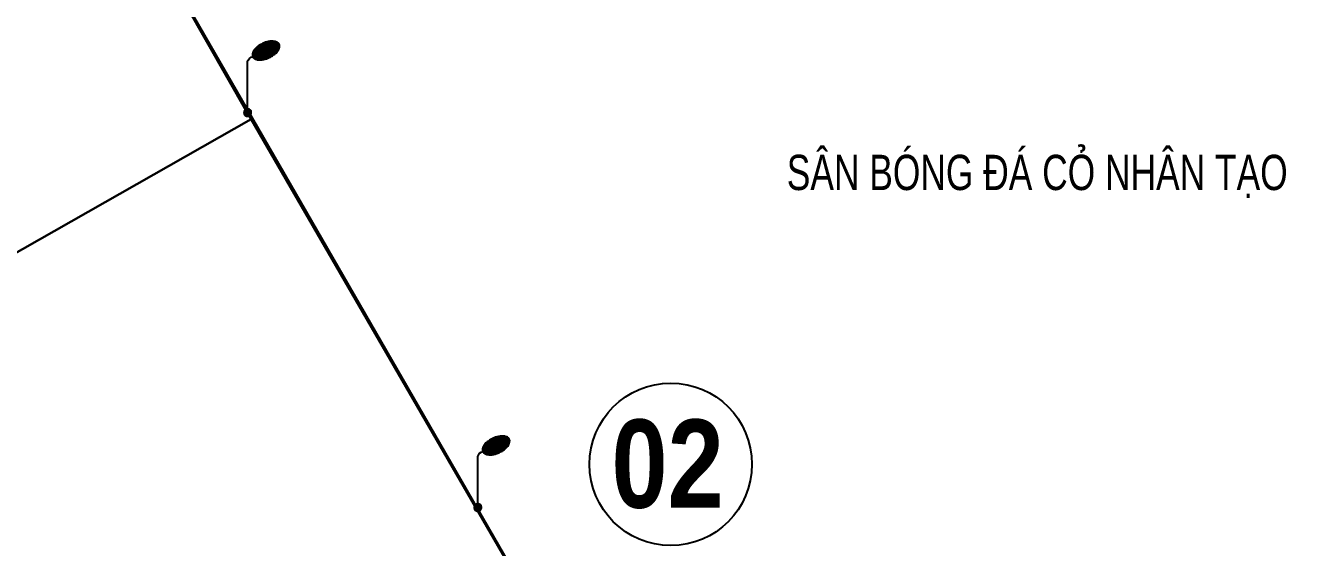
# Model space of a CAD drawing. Header units: millimetres. Extents: x 100 to 288, y -65 to 177.
# Drawn here: x 171.354 to 173.416, y 163.089 to 163.934 of the extents above; entities that cross this region are included whole.
import ezdxf

# ---------------------------------------------------------------- set-up
doc = ezdxf.new("R2010")
doc.units = ezdxf.units.MM
doc.header["$LTSCALE"] = 0.3
doc.header["$MEASUREMENT"] = 0
doc.linetypes.add('DASHDOTX2', pattern=[2, 1, -0.5, 0, -0.5])
doc.layers.add('HATCH1', color=8, linetype='CONTINUOUS')
doc.layers.add('Ky hieu', color=7, linetype='CONTINUOUS')
doc.styles.add('DIM', font='VAVON.TTF')
doc.linetypes.add('FENCELINE2', pattern='A,0.25,-0.1,[132,ltypeshp.shx,S=0.1,R=0,X=-0.1,Y=0],-0.1,1', length=1.45)

# ---------------------------------------------------------------- blocks, each defined once
blk = doc.blocks.new('Cot den')
at = {"layer": 'Ky hieu', "color": 5, "linetype": 'Continuous'}
for p, q in [((474185.965, 1112245.026), (474185.991, 1112245.093)), ((474185.991, 1112245.093), (474186.045, 1112245.174)), ((474186.045, 1112245.174), (474186.126, 1112245.228)), ((474186.126, 1112245.228), (474186.193, 1112245.255)), ((474185.965, 1112242.67), (474185.965, 1112245.026))]:
    blk.add_line(p, q, dxfattribs=at)
mesh = blk.add_polyface(dxfattribs=at)
corners = [(474186.293, 1112245.159), (474186.24, 1112245.199), (474186.324, 1112245.147), (474186.222, 1112245.225), (474186.388, 1112245.122), (474186.202, 1112245.255), (474186.426, 1112245.115), (474186.192, 1112245.289), (474186.489, 1112245.105), (474186.184, 1112245.319), (474186.528, 1112245.105), (474186.186, 1112245.362), (474186.599, 1112245.106), (474186.187, 1112245.386), (474186.631, 1112245.111), (474186.204, 1112245.434), (474186.707, 1112245.122), (474186.22, 1112245.483), (474186.772, 1112245.14), (474186.246, 1112245.526), (474186.839, 1112245.159), (474186.272, 1112245.571), (474186.898, 1112245.183), (474186.31, 1112245.616), (474186.965, 1112245.21), (474186.343, 1112245.654), (474187.016, 1112245.237), (474186.397, 1112245.701), (474187.086, 1112245.274), (474186.425, 1112245.727), (474187.119, 1112245.297), (474186.505, 1112245.781), (474187.199, 1112245.351), (474186.538, 1112245.804), (474187.227, 1112245.377), (474186.608, 1112245.841), (474187.281, 1112245.424), (474186.658, 1112245.868), (474187.313, 1112245.462), (474186.726, 1112245.896), (474187.352, 1112245.507), (474186.785, 1112245.919), (474187.378, 1112245.552), (474186.851, 1112245.938), (474187.404, 1112245.595), (474186.917, 1112245.956), (474187.42, 1112245.644), (474186.993, 1112245.967), (474187.436, 1112245.692), (474187.025, 1112245.972), (474187.438, 1112245.716), (474187.095, 1112245.973), (474187.44, 1112245.759), (474187.135, 1112245.973), (474187.432, 1112245.789), (474187.422, 1112245.824), (474187.197, 1112245.963), (474187.422, 1112245.824), (474187.401, 1112245.854), (474187.235, 1112245.956), (474187.384, 1112245.879), (474187.3, 1112245.931), (474187.331, 1112245.919)]
mesh.append_faces([[corners[k] for k in face] for face in [(0, 0, 2, 1), (1, 2, 4, 3), (3, 4, 6, 5), (5, 6, 8, 7), (7, 8, 10, 9), (9, 10, 12, 11), (11, 12, 14, 13), (13, 14, 16, 15), (15, 16, 18, 17), (17, 18, 20, 19), (19, 20, 22, 21), (21, 22, 24, 23), (23, 24, 26, 25), (25, 26, 28, 27), (27, 28, 30, 29), (29, 30, 32, 31), (31, 32, 34, 33), (33, 34, 36, 35), (35, 36, 38, 37), (37, 38, 40, 39), (39, 40, 42, 41), (41, 42, 44, 43), (43, 44, 46, 45), (45, 46, 48, 47), (47, 48, 50, 49), (49, 50, 52, 51), (51, 52, 54, 53), (53, 54, 57, 56), (56, 55, 58, 59), (59, 58, 60, 61), (61, 60, 62, 62)]], dxfattribs={"vtx0": -1, "vtx2": -1, "color": 5})
mesh = blk.add_polyface(dxfattribs=at)
corners = [(474185.872, 1112242.529), (474185.856, 1112242.542), (474185.903, 1112242.513), (474185.846, 1112242.551), (474185.909, 1112242.511), (474185.832, 1112242.567), (474185.934, 1112242.504), (474185.824, 1112242.577), (474185.943, 1112242.503), (474185.815, 1112242.594), (474185.965, 1112242.501), (474185.808, 1112242.608), (474185.978, 1112242.502), (474185.804, 1112242.623), (474185.995, 1112242.504), (474185.799, 1112242.639), (474186.01, 1112242.508), (474185.798, 1112242.655), (474186.026, 1112242.513), (474185.796, 1112242.67), (474186.039, 1112242.519), (474185.796, 1112242.67), (474186.057, 1112242.529), (474185.798, 1112242.689), (474186.065, 1112242.535), (474185.799, 1112242.7), (474186.084, 1112242.551), (474185.806, 1112242.723), (474186.089, 1112242.557), (474185.808, 1112242.732), (474186.105, 1112242.577), (474185.82, 1112242.754), (474186.109, 1112242.585), (474185.824, 1112242.762), (474186.121, 1112242.608), (474185.84, 1112242.782), (474186.123, 1112242.616), (474185.846, 1112242.789), (474186.13, 1112242.639), (474185.864, 1112242.804), (474186.131, 1112242.65), (474185.872, 1112242.81), (474186.133, 1112242.67), (474185.89, 1112242.82), (474186.131, 1112242.684), (474185.903, 1112242.826), (474186.13, 1112242.7), (474185.919, 1112242.831), (474186.125, 1112242.716), (474185.934, 1112242.835), (474186.121, 1112242.732), (474185.951, 1112242.837), (474186.114, 1112242.745), (474185.965, 1112242.838), (474186.105, 1112242.762), (474185.986, 1112242.836), (474186.097, 1112242.772), (474185.995, 1112242.835), (474186.084, 1112242.789), (474186.02, 1112242.828), (474186.073, 1112242.797), (474186.026, 1112242.826), (474186.057, 1112242.81)]
mesh.append_faces([[corners[k] for k in face] for face in [(0, 0, 2, 1), (1, 2, 4, 3), (3, 4, 6, 5), (5, 6, 8, 7), (7, 8, 10, 9), (9, 10, 12, 11), (11, 12, 14, 13), (13, 14, 16, 15), (15, 16, 18, 17), (17, 18, 20, 19), (21, 20, 22, 23), (23, 22, 24, 25), (25, 24, 26, 27), (27, 26, 28, 29), (29, 28, 30, 31), (31, 30, 32, 33), (33, 32, 34, 35), (35, 34, 36, 37), (37, 36, 38, 39), (39, 38, 40, 41), (41, 40, 42, 43), (43, 42, 44, 45), (45, 44, 46, 47), (47, 46, 48, 49), (49, 48, 50, 51), (51, 50, 52, 53), (53, 52, 54, 55), (55, 54, 56, 57), (57, 56, 58, 59), (59, 58, 60, 61), (61, 60, 62, 62)]], dxfattribs={"vtx0": -1, "vtx2": -1, "color": 5})

msp = doc.modelspace()

# ---------------------------------------------------------------- linework, layer by layer
at = {"layer": 'HATCH1', "linetype": 'FENCELINE2'}
for points in [[(174.54261, 162.94709), (172.79045, 161.93297), (171.71404, 163.79203), (171.38422, 164.3708), (172.26297, 164.87379), (173.16799, 165.36185), (174.54261, 162.94709)], [(171.37415, 160.36065), (173.11438, 161.37274), (171.71962, 163.78239), (169.97248, 162.78979), (171.37415, 160.36065)]]:
    msp.add_lwpolyline(points, dxfattribs=at)
at = {"layer": 'HATCH1', "ltscale": 5}
for points in [[(171.38422, 164.3708), (172.26297, 164.87379), (173.16799, 165.36185), (174.54261, 162.94709), (172.79045, 161.93297)], [(169.97248, 162.78979), (171.71962, 163.78239), (173.11438, 161.37274), (171.37415, 160.36065), (169.97248, 162.78979)]]:
    msp.add_lwpolyline(points, close=True, dxfattribs=at)
at = {"layer": 'HATCH1'}
msp.add_circle((172.39992, 163.22342), 0.1316, dxfattribs=at)

# ---------------------------------------------------------------- block references
at = {"layer": 'HATCH1', "xscale": 0.03504980631987564, "yscale": 0.03504980634066612, "zscale": 0.03504980631809729}
for p in [(-16448.41217, -38820.09705), (-16448.03904, -38820.73672)]:
    msp.add_blockref('Cot den', p, dxfattribs=at)

# ---------------------------------------------------------------- texts
at = {"layer": 'HATCH1', "style": 'DIM', "width": 0.75}
msp.add_text('SAÂN BOÙNG ÑAÙ COÛ NHAÂN TAÏO', height=0.0571431, dxfattribs=at).set_placement((172.58803, 163.66769))
at = {"layer": 'HATCH1', "linetype": 'DASHDOTX2', "insert": (172.39491, 163.29591), "char_height": 0.1428578, "width": 3.2960884, "attachment_point": 2}
msp.add_mtext('{\\fVNI-Helve-Condense|b1|i0|c0|p2;02}', dxfattribs=at)

doc.saveas('drawing.dxf')
